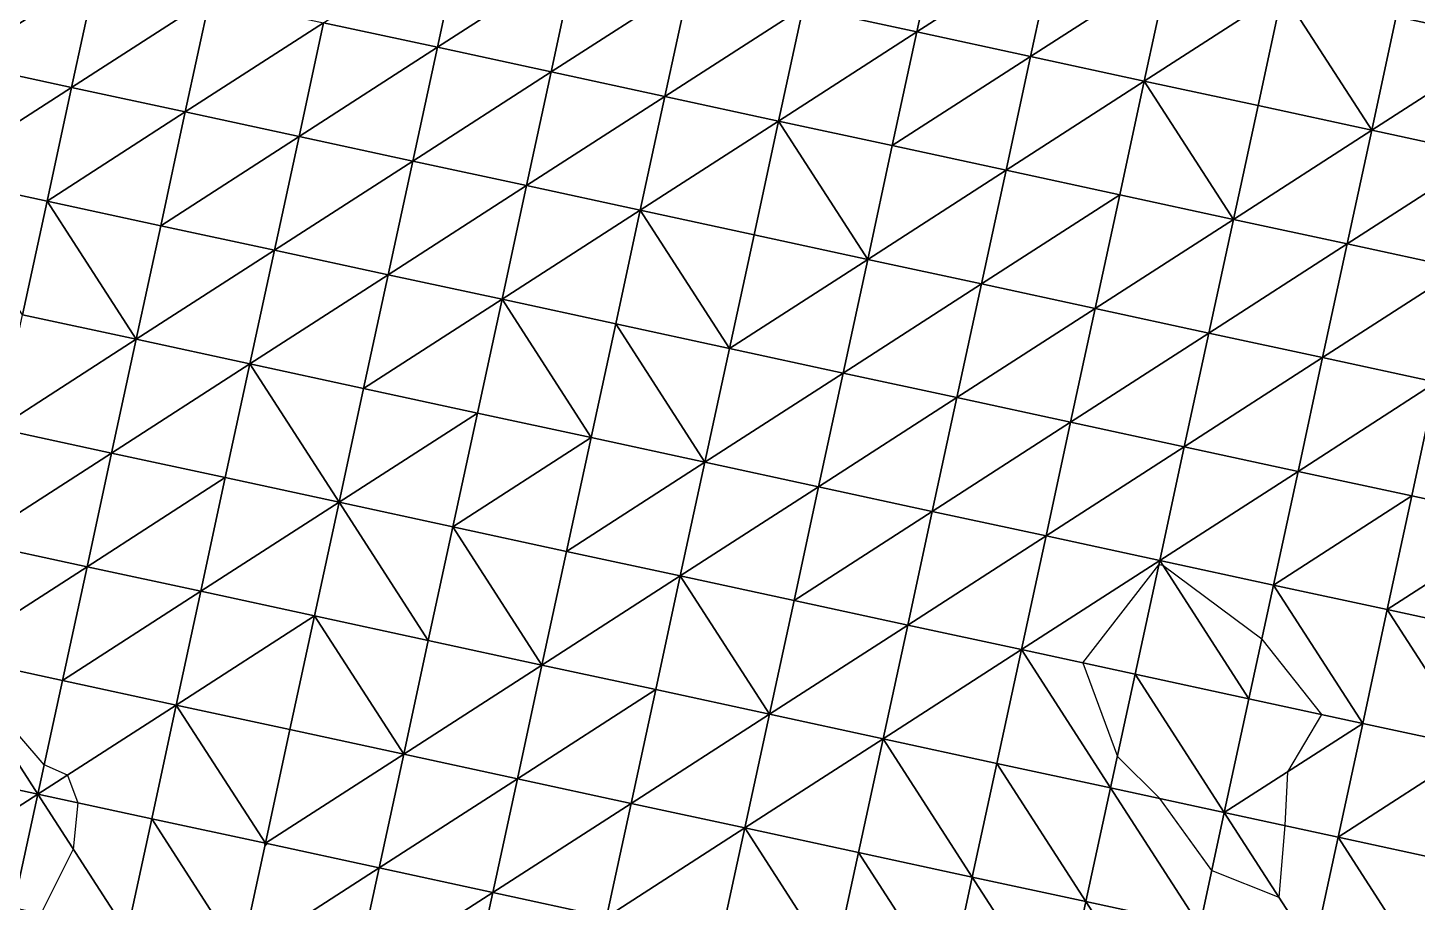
# Model space of a CAD drawing. Extents: x 452550 to 453808, y 451368 to 453069.
# Drawn here: x 453267 to 453386.4, y 452769.9 to 452845 of the extents above; entities that cross this region are included whole.
import ezdxf

# ---------------------------------------------------------------- set-up
doc = ezdxf.new("R2010")
doc.units = 0
doc.header["$LTSCALE"] = 0.35
doc.header["$MEASUREMENT"] = 0
doc.linetypes.add('DASHED', pattern=[5442.857143, 3628.571429, -1814.285714])
doc.layers.add('Default', color=42, linetype='Continuous', lineweight=25)
doc.layers.add('FPS_Contours-Minor', color=40, linetype='DASHED', lineweight=25)

msp = doc.modelspace()

# ---------------------------------------------------------------- linework, layer by layer
at = {"layer": 'Default', "color": 8, "linetype": 'Continuous', "lineweight": 25}
for points in [[(453343.37, 452844.69, 13.88), (453333.59, 452846.8, 13.9), (453345.48, 452854.47, 13.91)], [(453343.37, 452844.69, 13.88), (453345.48, 452854.47, 13.91), (453355.25, 452852.36, 13.88)], [(453302.16, 452843.37, 13.94), (453292.38, 452845.48, 13.93), (453304.27, 452853.14, 13.94)], [(453302.16, 452843.37, 13.94), (453304.27, 452853.14, 13.94), (453314.04, 452851.03, 13.94)], [(453353.14, 452842.58, 13.88), (453343.37, 452844.69, 13.88), (453355.25, 452852.36, 13.88)], [(453353.14, 452842.58, 13.88), (453355.25, 452852.36, 13.88), (453365.03, 452850.24, 13.87)], [(453260.95, 452842.04, 13.96), (453263.06, 452851.81, 13.95), (453272.83, 452849.7, 13.96)], [(453311.93, 452841.25, 13.93), (453302.16, 452843.37, 13.94), (453314.04, 452851.03, 13.94)], [(453311.93, 452841.25, 13.93), (453314.04, 452851.03, 13.94), (453323.82, 452848.92, 13.95)], [(453362.91, 452840.47, 13.84), (453353.14, 452842.58, 13.88), (453365.03, 452850.24, 13.87)], [(453362.91, 452840.47, 13.84), (453365.03, 452850.24, 13.87), (453374.8, 452848.13, 13.86)], [(453394.35, 452843.91, 13.89), (453384.57, 452846.02, 13.87), (453396.46, 452850.46, 13.84)], [(453270.72, 452839.93, 13.98), (453260.95, 452842.04, 13.96), (453272.83, 452849.7, 13.96)], [(453270.72, 452839.93, 13.98), (453272.83, 452849.7, 13.96), (453282.61, 452847.59, 13.94)], [(453321.7, 452839.14, 13.95), (453311.93, 452841.25, 13.93), (453323.82, 452848.92, 13.95)], [(453321.7, 452839.14, 13.95), (453323.82, 452848.92, 13.95), (453333.59, 452846.8, 13.9)], [(453280.49, 452837.82, 13.96), (453270.72, 452839.93, 13.98), (453282.61, 452847.59, 13.94)], [(453280.49, 452837.82, 13.96), (453282.61, 452847.59, 13.94), (453292.38, 452845.48, 13.93)], [(453372.69, 452838.36, 13.87), (453362.91, 452840.47, 13.84), (453374.8, 452848.13, 13.86)], [(453372.69, 452838.36, 13.87), (453374.8, 452848.13, 13.86), (453382.46, 452836.24, 13.93)], [(453382.46, 452836.24, 13.93), (453374.8, 452848.13, 13.86), (453384.57, 452846.02, 13.87)], [(453331.48, 452837.03, 13.93), (453321.7, 452839.14, 13.95), (453333.59, 452846.8, 13.9)], [(453331.48, 452837.03, 13.93), (453333.59, 452846.8, 13.9), (453343.37, 452844.69, 13.88)], [(453290.27, 452835.7, 13.94), (453280.49, 452837.82, 13.96), (453292.38, 452845.48, 13.93)], [(453290.27, 452835.7, 13.94), (453292.38, 452845.48, 13.93), (453302.16, 452843.37, 13.94)], [(453382.46, 452836.24, 13.93), (453384.57, 452846.02, 13.87), (453394.35, 452843.91, 13.89)], [(453341.25, 452834.92, 13.9), (453331.48, 452837.03, 13.93), (453343.37, 452844.69, 13.88)], [(453341.25, 452834.92, 13.9), (453343.37, 452844.69, 13.88), (453353.14, 452842.58, 13.88)], [(453392.24, 452834.13, 13.92), (453382.46, 452836.24, 13.93), (453394.35, 452843.91, 13.89)], [(453300.04, 452833.59, 13.95), (453290.27, 452835.7, 13.94), (453302.16, 452843.37, 13.94)], [(453300.04, 452833.59, 13.95), (453302.16, 452843.37, 13.94), (453311.93, 452841.25, 13.93)], [(453258.83, 452832.27, 13.96), (453260.95, 452842.04, 13.96), (453270.72, 452839.93, 13.98)], [(453351.03, 452832.81, 13.9), (453341.25, 452834.92, 13.9), (453353.14, 452842.58, 13.88)], [(453351.03, 452832.81, 13.9), (453353.14, 452842.58, 13.88), (453362.91, 452840.47, 13.84)], [(453309.82, 452831.48, 13.94), (453300.04, 452833.59, 13.95), (453311.93, 452841.25, 13.93)], [(453309.82, 452831.48, 13.94), (453311.93, 452841.25, 13.93), (453321.7, 452839.14, 13.95)], [(453360.8, 452830.69, 13.87), (453351.03, 452832.81, 13.9), (453362.91, 452840.47, 13.84)], [(453360.8, 452830.69, 13.87), (453362.91, 452840.47, 13.84), (453370.58, 452828.58, 13.88)], [(453370.58, 452828.58, 13.88), (453362.91, 452840.47, 13.84), (453372.69, 452838.36, 13.87)], [(453268.61, 452830.15, 13.99), (453258.83, 452832.27, 13.96), (453270.72, 452839.93, 13.98)], [(453268.61, 452830.15, 13.99), (453270.72, 452839.93, 13.98), (453280.49, 452837.82, 13.96)], [(453319.59, 452829.37, 13.96), (453309.82, 452831.48, 13.94), (453321.7, 452839.14, 13.95)], [(453319.59, 452829.37, 13.96), (453321.7, 452839.14, 13.95), (453331.48, 452837.03, 13.93)], [(453370.58, 452828.58, 13.88), (453372.69, 452838.36, 13.87), (453382.46, 452836.24, 13.93)], [(453278.38, 452828.04, 13.96), (453268.61, 452830.15, 13.99), (453280.49, 452837.82, 13.96)], [(453278.38, 452828.04, 13.96), (453280.49, 452837.82, 13.96), (453290.27, 452835.7, 13.94)], [(453329.37, 452827.26, 13.93), (453319.59, 452829.37, 13.96), (453331.48, 452837.03, 13.93)], [(453329.37, 452827.26, 13.93), (453331.48, 452837.03, 13.93), (453339.14, 452825.14, 13.92)], [(453339.14, 452825.14, 13.92), (453331.48, 452837.03, 13.93), (453341.25, 452834.92, 13.9)], [(453288.16, 452825.93, 13.96), (453278.38, 452828.04, 13.96), (453290.27, 452835.7, 13.94)], [(453288.16, 452825.93, 13.96), (453290.27, 452835.7, 13.94), (453300.04, 452833.59, 13.95)], [(453380.35, 452826.47, 13.92), (453370.58, 452828.58, 13.88), (453382.46, 452836.24, 13.93)], [(453380.35, 452826.47, 13.92), (453382.46, 452836.24, 13.93), (453392.24, 452834.13, 13.92)], [(453339.14, 452825.14, 13.92), (453341.25, 452834.92, 13.9), (453351.03, 452832.81, 13.9)], [(453297.93, 452823.82, 13.97), (453288.16, 452825.93, 13.96), (453300.04, 452833.59, 13.95)], [(453297.93, 452823.82, 13.97), (453300.04, 452833.59, 13.95), (453309.82, 452831.48, 13.94)], [(453390.13, 452824.36, 13.92), (453380.35, 452826.47, 13.92), (453392.24, 452834.13, 13.92)], [(453266.5, 452820.38, 13.98), (453258.83, 452832.27, 13.96), (453268.61, 452830.15, 13.99)], [(453348.92, 452823.03, 13.93), (453339.14, 452825.14, 13.92), (453351.03, 452832.81, 13.9)], [(453348.92, 452823.03, 13.93), (453351.03, 452832.81, 13.9), (453360.8, 452830.69, 13.87)], [(453307.71, 452821.71, 13.95), (453297.93, 452823.82, 13.97), (453309.82, 452831.48, 13.94)], [(453307.71, 452821.71, 13.95), (453309.82, 452831.48, 13.94), (453319.59, 452829.37, 13.96)], [(453266.5, 452820.38, 13.98), (453268.61, 452830.15, 13.99), (453276.27, 452818.27, 13.97)], [(453276.27, 452818.27, 13.97), (453268.61, 452830.15, 13.99), (453278.38, 452828.04, 13.96)], [(453358.69, 452820.92, 13.91), (453348.92, 452823.03, 13.93), (453360.8, 452830.69, 13.87)], [(453358.69, 452820.92, 13.91), (453360.8, 452830.69, 13.87), (453370.58, 452828.58, 13.88)], [(453317.48, 452819.59, 13.96), (453307.71, 452821.71, 13.95), (453319.59, 452829.37, 13.96)], [(453317.48, 452819.59, 13.96), (453319.59, 452829.37, 13.96), (453327.25, 452817.48, 13.95)], [(453327.25, 452817.48, 13.95), (453319.59, 452829.37, 13.96), (453329.37, 452827.26, 13.93)], [(453368.46, 452818.81, 13.93), (453358.69, 452820.92, 13.91), (453370.58, 452828.58, 13.88)], [(453368.46, 452818.81, 13.93), (453370.58, 452828.58, 13.88), (453380.35, 452826.47, 13.92)], [(453276.27, 452818.27, 13.97), (453278.38, 452828.04, 13.96), (453288.16, 452825.93, 13.96)], [(453327.25, 452817.48, 13.95), (453329.37, 452827.26, 13.93), (453339.14, 452825.14, 13.92)], [(453378.24, 452816.7, 13.91), (453368.46, 452818.81, 13.93), (453380.35, 452826.47, 13.92)], [(453378.24, 452816.7, 13.91), (453380.35, 452826.47, 13.92), (453390.13, 452824.36, 13.92)], [(453286.04, 452816.15, 13.97), (453276.27, 452818.27, 13.97), (453288.16, 452825.93, 13.96)], [(453286.04, 452816.15, 13.97), (453288.16, 452825.93, 13.96), (453297.93, 452823.82, 13.97)], [(453337.03, 452815.37, 13.95), (453327.25, 452817.48, 13.95), (453339.14, 452825.14, 13.92)], [(453337.03, 452815.37, 13.95), (453339.14, 452825.14, 13.92), (453348.92, 452823.03, 13.93)], [(453295.82, 452814.04, 13.96), (453286.04, 452816.15, 13.97), (453297.93, 452823.82, 13.97)], [(453295.82, 452814.04, 13.96), (453297.93, 452823.82, 13.97), (453307.71, 452821.71, 13.95)], [(453388.01, 452814.58, 13.93), (453378.24, 452816.7, 13.91), (453390.13, 452824.36, 13.92)], [(453346.8, 452813.26, 13.95), (453337.03, 452815.37, 13.95), (453348.92, 452823.03, 13.93)], [(453346.8, 452813.26, 13.95), (453348.92, 452823.03, 13.93), (453358.69, 452820.92, 13.91)], [(453305.59, 452811.93, 13.95), (453295.82, 452814.04, 13.96), (453307.71, 452821.71, 13.95)], [(453305.59, 452811.93, 13.95), (453307.71, 452821.71, 13.95), (453315.37, 452809.82, 13.98)], [(453315.37, 452809.82, 13.98), (453307.71, 452821.71, 13.95), (453317.48, 452819.59, 13.96)], [(453264.38, 452810.6, 13.97), (453266.5, 452820.38, 13.98), (453276.27, 452818.27, 13.97)], [(453356.58, 452811.15, 13.95), (453346.8, 452813.26, 13.95), (453358.69, 452820.92, 13.91)], [(453356.58, 452811.15, 13.95), (453358.69, 452820.92, 13.91), (453368.46, 452818.81, 13.93)], [(453315.37, 452809.82, 13.98), (453317.48, 452819.59, 13.96), (453325.14, 452807.71, 13.98)], [(453325.14, 452807.71, 13.98), (453317.48, 452819.59, 13.96), (453327.25, 452817.48, 13.95)], [(453274.16, 452808.49, 13.97), (453264.38, 452810.6, 13.97), (453276.27, 452818.27, 13.97)], [(453274.16, 452808.49, 13.97), (453276.27, 452818.27, 13.97), (453286.04, 452816.15, 13.97)], [(453366.35, 452809.03, 13.98), (453356.58, 452811.15, 13.95), (453368.46, 452818.81, 13.93)], [(453366.35, 452809.03, 13.98), (453368.46, 452818.81, 13.93), (453378.24, 452816.7, 13.91)], [(453325.14, 452807.71, 13.98), (453327.25, 452817.48, 13.95), (453337.03, 452815.37, 13.95)], [(453376.13, 452806.92, 13.96), (453366.35, 452809.03, 13.98), (453378.24, 452816.7, 13.91)], [(453376.13, 452806.92, 13.96), (453378.24, 452816.7, 13.91), (453388.01, 452814.58, 13.93)], [(453283.93, 452806.38, 13.98), (453274.16, 452808.49, 13.97), (453286.04, 452816.15, 13.97)], [(453283.93, 452806.38, 13.98), (453286.04, 452816.15, 13.97), (453293.71, 452804.27, 13.98)], [(453293.71, 452804.27, 13.98), (453286.04, 452816.15, 13.97), (453295.82, 452814.04, 13.96)], [(453334.92, 452805.59, 13.98), (453325.14, 452807.71, 13.98), (453337.03, 452815.37, 13.95)], [(453334.92, 452805.59, 13.98), (453337.03, 452815.37, 13.95), (453346.8, 452813.26, 13.95)], [(453385.9, 452804.81, 13.97), (453376.13, 452806.92, 13.96), (453388.01, 452814.58, 13.93)], [(453385.9, 452804.81, 13.97), (453388.01, 452814.58, 13.93), (453395.68, 452802.7, 13.96)], [(453293.71, 452804.27, 13.98), (453295.82, 452814.04, 13.96), (453305.59, 452811.93, 13.95)], [(453344.69, 452803.48, 13.97), (453334.92, 452805.59, 13.98), (453346.8, 452813.26, 13.95)], [(453344.69, 452803.48, 13.97), (453346.8, 452813.26, 13.95), (453356.58, 452811.15, 13.95)], [(453303.48, 452802.16, 13.97), (453293.71, 452804.27, 13.98), (453305.59, 452811.93, 13.95)], [(453303.48, 452802.16, 13.97), (453305.59, 452811.93, 13.95), (453315.37, 452809.82, 13.98)], [(453262.27, 452800.83, 13.98), (453264.38, 452810.6, 13.97), (453274.16, 452808.49, 13.97)], [(453354.47, 452801.37, 13.97), (453344.69, 452803.48, 13.97), (453356.58, 452811.15, 13.95)], [(453354.47, 452801.37, 13.97), (453356.58, 452811.15, 13.95), (453366.35, 452809.03, 13.98)], [(453313.26, 452800.04, 14), (453303.48, 452802.16, 13.97), (453315.37, 452809.82, 13.98)], [(453313.26, 452800.04, 14), (453315.37, 452809.82, 13.98), (453325.14, 452807.71, 13.98)], [(453272.05, 452798.72, 13.98), (453262.27, 452800.83, 13.98), (453274.16, 452808.49, 13.97)], [(453272.05, 452798.72, 13.98), (453274.16, 452808.49, 13.97), (453283.93, 452806.38, 13.98)], [(453364.24, 452799.26, 14), (453354.47, 452801.37, 13.97), (453366.35, 452809.03, 13.98)], [(453364.24, 452799.26, 14), (453366.35, 452809.03, 13.98), (453376.13, 452806.92, 13.96)], [(453323.03, 452797.93, 13.97), (453313.26, 452800.04, 14), (453325.14, 452807.71, 13.98)], [(453323.03, 452797.93, 13.97), (453325.14, 452807.71, 13.98), (453334.92, 452805.59, 13.98)], [(453374.01, 452797.15, 13.99), (453364.24, 452799.26, 14), (453376.13, 452806.92, 13.96)], [(453374.01, 452797.15, 13.99), (453376.13, 452806.92, 13.96), (453385.9, 452804.81, 13.97)], [(453281.82, 452796.61, 13.98), (453272.05, 452798.72, 13.98), (453283.93, 452806.38, 13.98)], [(453281.82, 452796.61, 13.98), (453283.93, 452806.38, 13.98), (453293.71, 452804.27, 13.98)], [(453332.81, 452795.82, 13.97), (453323.03, 452797.93, 13.97), (453334.92, 452805.59, 13.98)], [(453332.81, 452795.82, 13.97), (453334.92, 452805.59, 13.98), (453344.69, 452803.48, 13.97)], [(453383.79, 452795.04, 13.98), (453374.01, 452797.15, 13.99), (453385.9, 452804.81, 13.97)], [(453383.79, 452795.04, 13.98), (453385.9, 452804.81, 13.97), (453395.68, 452802.7, 13.96)], [(453291.6, 452794.49, 13.99), (453281.82, 452796.61, 13.98), (453293.71, 452804.27, 13.98)], [(453291.6, 452794.49, 13.99), (453293.71, 452804.27, 13.98), (453301.37, 452792.38, 13.96)], [(453301.37, 452792.38, 13.96), (453293.71, 452804.27, 13.98), (453303.48, 452802.16, 13.97)], [(453342.58, 452793.71, 13.98), (453332.81, 452795.82, 13.97), (453344.69, 452803.48, 13.97)], [(453342.58, 452793.71, 13.98), (453344.69, 452803.48, 13.97), (453354.47, 452801.37, 13.97)], [(453301.37, 452792.38, 13.96), (453303.48, 452802.16, 13.97), (453311.14, 452790.27, 13.99)], [(453311.14, 452790.27, 13.99), (453303.48, 452802.16, 13.97), (453313.26, 452800.04, 14)], [(453393.56, 452792.92, 13.98), (453383.79, 452795.04, 13.98), (453395.68, 452802.7, 13.96)], [(453352.35, 452791.6, 13.98), (453342.58, 452793.71, 13.98), (453354.47, 452801.37, 13.97)], [(453352.35, 452791.6, 13.98), (453354.47, 452801.37, 13.97), (453364.24, 452799.26, 14)], [(453260.16, 452791.06, 14), (453262.27, 452800.83, 13.98), (453272.05, 452798.72, 13.98)], [(453311.14, 452790.27, 13.99), (453313.26, 452800.04, 14), (453323.03, 452797.93, 13.97)], [(453269.93, 452788.94, 13.97), (453260.16, 452791.06, 14), (453272.05, 452798.72, 13.98)], [(453269.93, 452788.94, 13.97), (453272.05, 452798.72, 13.98), (453281.82, 452796.61, 13.98)], [(453362.13, 452789.48, 14.01), (453352.35, 452791.6, 13.98), (453364.24, 452799.26, 14)], [(453362.13, 452789.48, 14.01), (453364.24, 452799.26, 14), (453371.9, 452787.37, 14.01)], [(453371.9, 452787.37, 14.01), (453364.24, 452799.26, 14), (453374.01, 452797.15, 13.99)], [(453320.92, 452788.16, 13.98), (453311.14, 452790.27, 13.99), (453323.03, 452797.93, 13.97)], [(453320.92, 452788.16, 13.98), (453323.03, 452797.93, 13.97), (453330.69, 452786.05, 13.97)], [(453330.69, 452786.05, 13.97), (453323.03, 452797.93, 13.97), (453332.81, 452795.82, 13.97)], [(453279.71, 452786.83, 13.96), (453269.93, 452788.94, 13.97), (453281.82, 452796.61, 13.98)], [(453279.71, 452786.83, 13.96), (453281.82, 452796.61, 13.98), (453291.6, 452794.49, 13.99)], [(453371.9, 452787.37, 14.01), (453374.01, 452797.15, 13.99), (453381.68, 452785.26, 13.99)], [(453381.68, 452785.26, 13.99), (453374.01, 452797.15, 13.99), (453383.79, 452795.04, 13.98)], [(453330.69, 452786.05, 13.97), (453332.81, 452795.82, 13.97), (453342.58, 452793.71, 13.98)], [(453381.68, 452785.26, 13.99), (453383.79, 452795.04, 13.98), (453391.45, 452783.15, 14)], [(453391.45, 452783.15, 14), (453383.79, 452795.04, 13.98), (453393.56, 452792.92, 13.98)], [(453289.48, 452784.72, 13.98), (453279.71, 452786.83, 13.96), (453291.6, 452794.49, 13.99)], [(453289.48, 452784.72, 13.98), (453291.6, 452794.49, 13.99), (453299.26, 452782.61, 13.98)], [(453299.26, 452782.61, 13.98), (453291.6, 452794.49, 13.99), (453301.37, 452792.38, 13.96)], [(453340.47, 452783.93, 13.97), (453330.69, 452786.05, 13.97), (453342.58, 452793.71, 13.98)], [(453340.47, 452783.93, 13.97), (453342.58, 452793.71, 13.98), (453352.35, 452791.6, 13.98)], [(453299.26, 452782.61, 13.98), (453301.37, 452792.38, 13.96), (453311.14, 452790.27, 13.99)], [(453350.24, 452781.82, 13.99), (453340.47, 452783.93, 13.97), (453352.35, 452791.6, 13.98)], [(453350.24, 452781.82, 13.99), (453352.35, 452791.6, 13.98), (453360.02, 452779.71, 13.99)], [(453360.02, 452779.71, 13.99), (453352.35, 452791.6, 13.98), (453362.13, 452789.48, 14.01)], [(453258.05, 452781.28, 14.02), (453260.16, 452791.06, 14), (453267.82, 452779.17, 14.01)], [(453267.82, 452779.17, 14.01), (453260.16, 452791.06, 14), (453269.93, 452788.94, 13.97)], [(453309.03, 452780.5, 14), (453299.26, 452782.61, 13.98), (453311.14, 452790.27, 13.99)], [(453309.03, 452780.5, 14), (453311.14, 452790.27, 13.99), (453320.92, 452788.16, 13.98)], [(453360.02, 452779.71, 13.99), (453362.13, 452789.48, 14.01), (453369.79, 452777.6, 14.01)], [(453369.79, 452777.6, 14.01), (453362.13, 452789.48, 14.01), (453371.9, 452787.37, 14.01)], [(453267.82, 452779.17, 14.01), (453269.93, 452788.94, 13.97), (453279.71, 452786.83, 13.96)], [(453318.81, 452778.38, 13.99), (453309.03, 452780.5, 14), (453320.92, 452788.16, 13.98)], [(453318.81, 452778.38, 13.99), (453320.92, 452788.16, 13.98), (453330.69, 452786.05, 13.97)], [(453277.6, 452777.06, 13.98), (453267.82, 452779.17, 14.01), (453279.71, 452786.83, 13.96)], [(453277.6, 452777.06, 13.98), (453279.71, 452786.83, 13.96), (453287.37, 452774.95, 14)], [(453287.37, 452774.95, 14), (453279.71, 452786.83, 13.96), (453289.48, 452784.72, 13.98)], [(453369.79, 452777.6, 14.01), (453371.9, 452787.37, 14.01), (453381.68, 452785.26, 13.99)], [(453328.58, 452776.27, 13.98), (453318.81, 452778.38, 13.99), (453330.69, 452786.05, 13.97)], [(453328.58, 452776.27, 13.98), (453330.69, 452786.05, 13.97), (453340.47, 452783.93, 13.97)], [(453287.37, 452774.95, 14), (453289.48, 452784.72, 13.98), (453299.26, 452782.61, 13.98)], [(453379.57, 452775.49, 13.99), (453369.79, 452777.6, 14.01), (453381.68, 452785.26, 13.99)], [(453379.57, 452775.49, 13.99), (453381.68, 452785.26, 13.99), (453391.45, 452783.15, 14)], [(453338.36, 452774.16, 13.97), (453328.58, 452776.27, 13.98), (453340.47, 452783.93, 13.97)], [(453338.36, 452774.16, 13.97), (453340.47, 452783.93, 13.97), (453348.13, 452772.05, 13.98)], [(453348.13, 452772.05, 13.98), (453340.47, 452783.93, 13.97), (453350.24, 452781.82, 13.99)], [(453389.34, 452773.37, 13.99), (453379.57, 452775.49, 13.99), (453391.45, 452783.15, 14)], [(453297.15, 452772.83, 13.99), (453287.37, 452774.95, 14), (453299.26, 452782.61, 13.98)], [(453297.15, 452772.83, 13.99), (453299.26, 452782.61, 13.98), (453309.03, 452780.5, 14)], [(453348.13, 452772.05, 13.98), (453350.24, 452781.82, 13.99), (453357.9, 452769.94, 14)], [(453357.9, 452769.94, 14), (453350.24, 452781.82, 13.99), (453360.02, 452779.71, 13.99)], [(453255.94, 452771.51, 14.01), (453258.05, 452781.28, 14.02), (453267.82, 452779.17, 14.01)], [(453306.92, 452770.72, 14), (453297.15, 452772.83, 13.99), (453309.03, 452780.5, 14)], [(453306.92, 452770.72, 14), (453309.03, 452780.5, 14), (453318.81, 452778.38, 13.99)], [(453357.9, 452769.94, 14), (453360.02, 452779.71, 13.99), (453367.68, 452767.82, 13.99)], [(453367.68, 452767.82, 13.99), (453360.02, 452779.71, 13.99), (453369.79, 452777.6, 14.01)], [(453265.71, 452769.39, 14.01), (453255.94, 452771.51, 14.01), (453267.82, 452779.17, 14.01)], [(453265.71, 452769.39, 14.01), (453267.82, 452779.17, 14.01), (453275.49, 452767.28, 13.98)], [(453275.49, 452767.28, 13.98), (453267.82, 452779.17, 14.01), (453277.6, 452777.06, 13.98)], [(453316.69, 452768.61, 14), (453306.92, 452770.72, 14), (453318.81, 452778.38, 13.99)], [(453316.69, 452768.61, 14), (453318.81, 452778.38, 13.99), (453328.58, 452776.27, 13.98)], [(453275.49, 452767.28, 13.98), (453277.6, 452777.06, 13.98), (453285.26, 452765.17, 13.99)], [(453285.26, 452765.17, 13.99), (453277.6, 452777.06, 13.98), (453287.37, 452774.95, 14)], [(453367.68, 452767.82, 13.99), (453369.79, 452777.6, 14.01), (453377.45, 452765.71, 14)], [(453377.45, 452765.71, 14), (453369.79, 452777.6, 14.01), (453379.57, 452775.49, 13.99)], [(453326.47, 452766.5, 13.98), (453316.69, 452768.61, 14), (453328.58, 452776.27, 13.98)], [(453326.47, 452766.5, 13.98), (453328.58, 452776.27, 13.98), (453336.24, 452764.39, 13.98)], [(453336.24, 452764.39, 13.98), (453328.58, 452776.27, 13.98), (453338.36, 452774.16, 13.97)], [(453285.26, 452765.17, 13.99), (453287.37, 452774.95, 14), (453297.15, 452772.83, 13.99)], [(453377.45, 452765.71, 14), (453379.57, 452775.49, 13.99), (453387.23, 452763.6, 14)], [(453387.23, 452763.6, 14), (453379.57, 452775.49, 13.99), (453389.34, 452773.37, 13.99)], [(453336.24, 452764.39, 13.98), (453338.36, 452774.16, 13.97), (453346.02, 452762.27, 13.99)], [(453346.02, 452762.27, 13.99), (453338.36, 452774.16, 13.97), (453348.13, 452772.05, 13.98)], [(453295.03, 452763.06, 13.98), (453285.26, 452765.17, 13.99), (453297.15, 452772.83, 13.99)], [(453295.03, 452763.06, 13.98), (453297.15, 452772.83, 13.99), (453306.92, 452770.72, 14)], [(453346.02, 452762.27, 13.99), (453348.13, 452772.05, 13.98), (453355.79, 452760.16, 14.03)], [(453355.79, 452760.16, 14.03), (453348.13, 452772.05, 13.98), (453357.9, 452769.94, 14)], [(453304.81, 452760.95, 14.01), (453295.03, 452763.06, 13.98), (453306.92, 452770.72, 14)], [(453304.81, 452760.95, 14.01), (453306.92, 452770.72, 14), (453316.69, 452768.61, 14)], [(453355.79, 452760.16, 14.03), (453357.9, 452769.94, 14), (453365.57, 452758.05, 13.98)], [(453365.57, 452758.05, 13.98), (453357.9, 452769.94, 14), (453367.68, 452767.82, 13.99)]]:
    msp.add_3dface(points, dxfattribs=at)
at = {"layer": 'FPS_Contours-Minor', "color": 12, "linetype": 'Continuous', "lineweight": 25}
for p, q in [((453357.63, 452790.46, 14), (453364.16, 452798.9, 14)), ((453364.51, 452798.84, 14), (453364.16, 452798.9, 14)), ((453373.01, 452792.51, 14), (453364.51, 452798.84, 14)), ((453373.01, 452792.51, 14), (453378.14, 452786.02, 14)), ((453268.37, 452781.7, 14), (453260.28, 452791.03, 14)), ((453357.63, 452790.46, 14), (453360.6, 452782.4, 14)), ((453378.14, 452786.02, 14), (453375.23, 452781.1, 14)), ((453360.6, 452782.4, 14), (453364.24, 452778.8, 14)), ((453270.36, 452780.81, 14), (453268.37, 452781.7, 14)), ((453270.36, 452780.81, 14), (453271.26, 452778.43, 14)), ((453375.23, 452781.1, 14), (453375, 452776.47, 14)), ((453271.26, 452778.43, 14), (453270.86, 452774.46, 14)), ((453368.71, 452772.6, 14), (453364.24, 452778.8, 14)), ((453375, 452776.47, 14), (453374.48, 452770.33, 14)), ((453287.34, 452775, 14), (453287.29, 452774.96, 14)), ((453287.29, 452774.96, 14), (453287.32, 452774.71, 14)), ((453287.54, 452774.91, 14), (453287.32, 452774.71, 14)), ((453287.34, 452775, 14), (453287.39, 452775.03, 14)), ((453287.47, 452775.01, 14), (453287.39, 452775.03, 14)), ((453287.47, 452775.01, 14), (453287.54, 452774.91, 14)), ((453270.86, 452774.46, 14), (453268.07, 452768.88, 14)), ((453368.71, 452772.6, 14), (453374.48, 452770.33, 14))]:
    msp.add_line(p, q, dxfattribs=at)

doc.saveas('drawing.dxf')
